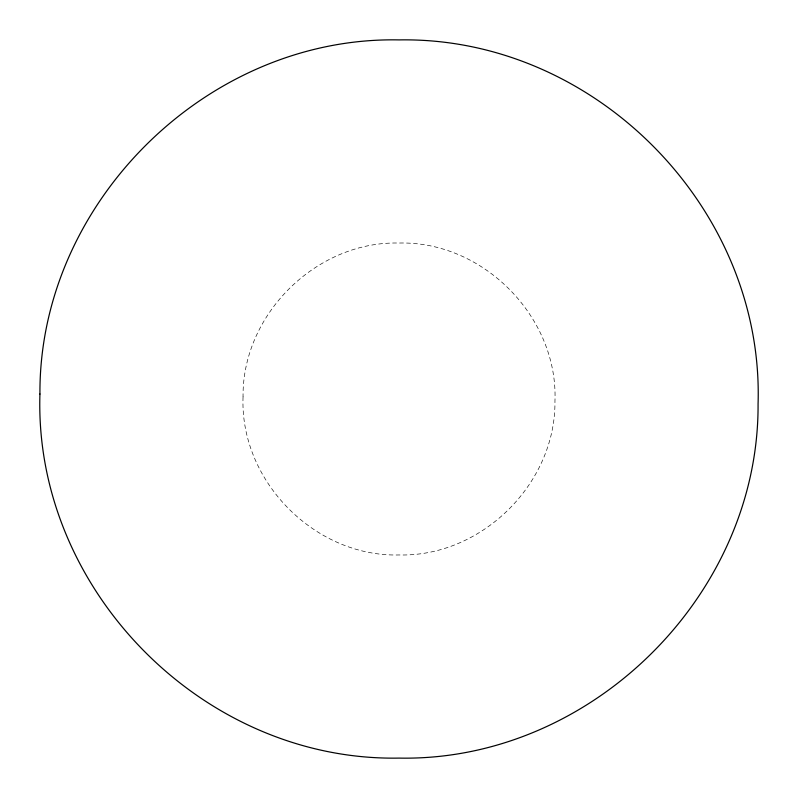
<?xml version="1.0" encoding="UTF-8"?>
<svg xmlns="http://www.w3.org/2000/svg" width="798" height="798" viewBox="0 0 798 798"><rect width="100%" height="100%" fill="white"/><g stroke="black" fill="none" stroke-linecap="round" stroke-linejoin="round"><path stroke-width="0.6" stroke-dasharray="3.99 2.99" d="M243.051 396.835C239.689 480.925 314.861 557.134 398.98 554.959C481.533 557.034 555.867 483.728 554.949 401.165C558.311 317.075 483.139 240.866 399.02 243.041C316.467 240.956 242.143 314.272 243.051 396.835"/><path stroke-width="1.2" d="M39.93 394.022C33.745 589.652 203.291 761.541 398.95 758.1C590.35 761.881 759.157 595.388 758.07 403.978C764.255 208.348 594.719 36.459 399.05 39.9C207.64 36.119 38.853 202.612 39.93 394.022"/></g></svg>
